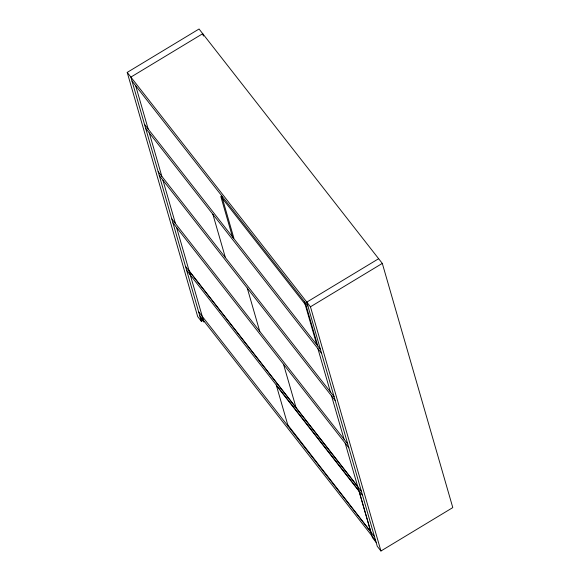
<?xml version="1.0" encoding="UTF-8"?>
<svg xmlns="http://www.w3.org/2000/svg" width="580" height="580" viewBox="0 0 580 580"><rect width="100%" height="100%" fill="white"/><g stroke="black" fill="none" stroke-linecap="round" stroke-linejoin="round"><path stroke-width="0.87" d="M202.899 320.356L201.354 321.291L197.693 316.6L127.209 72.406L199.056 29L382.307 263.4L452.791 507.594L380.944 551L377.275 546.309L306.791 302.122L378.646 258.709M380.944 551L310.459 306.805L382.307 263.4M127.209 72.406L310.459 306.805M132.008 81.033L307.929 306.059M144.514 124.359L320.435 349.385M145.653 128.296L321.574 353.321M158.159 171.622L334.08 396.647M159.297 175.559L335.211 400.584M171.796 218.885L347.717 443.91M172.934 222.821L348.856 447.847M189.109 270.838L357.664 486.446M185.513 266.394L361.434 491.42M186.651 270.331L362.565 495.356M198.585 311.685L374.506 536.71M199.723 315.629L375.644 540.647M200.216 317.347L203.885 322.038L176.603 227.512M376.137 542.372L372.476 537.689L345.165 443.12M276.406 385.548L359.158 491.405L370.837 531.875L287.767 424.893M317.782 345.985L306.102 305.515L220.806 196.453L232.478 236.872L233.863 238.148L221.589 195.612M304.268 301.368L316.767 344.694M317.905 348.631L330.411 391.957M331.55 395.893L344.056 439.22M203.406 36.054L202.725 33.691L130.877 77.097L201.354 321.291M283.54 364.298L296.046 407.624M276.225 384.91L288.159 426.264M247.254 288.071L259.76 331.397M212.874 214.281L225.381 257.607M135.676 85.724L148.183 129.05M149.314 132.987L161.82 176.313M162.958 180.25L175.465 223.575"/></g></svg>
